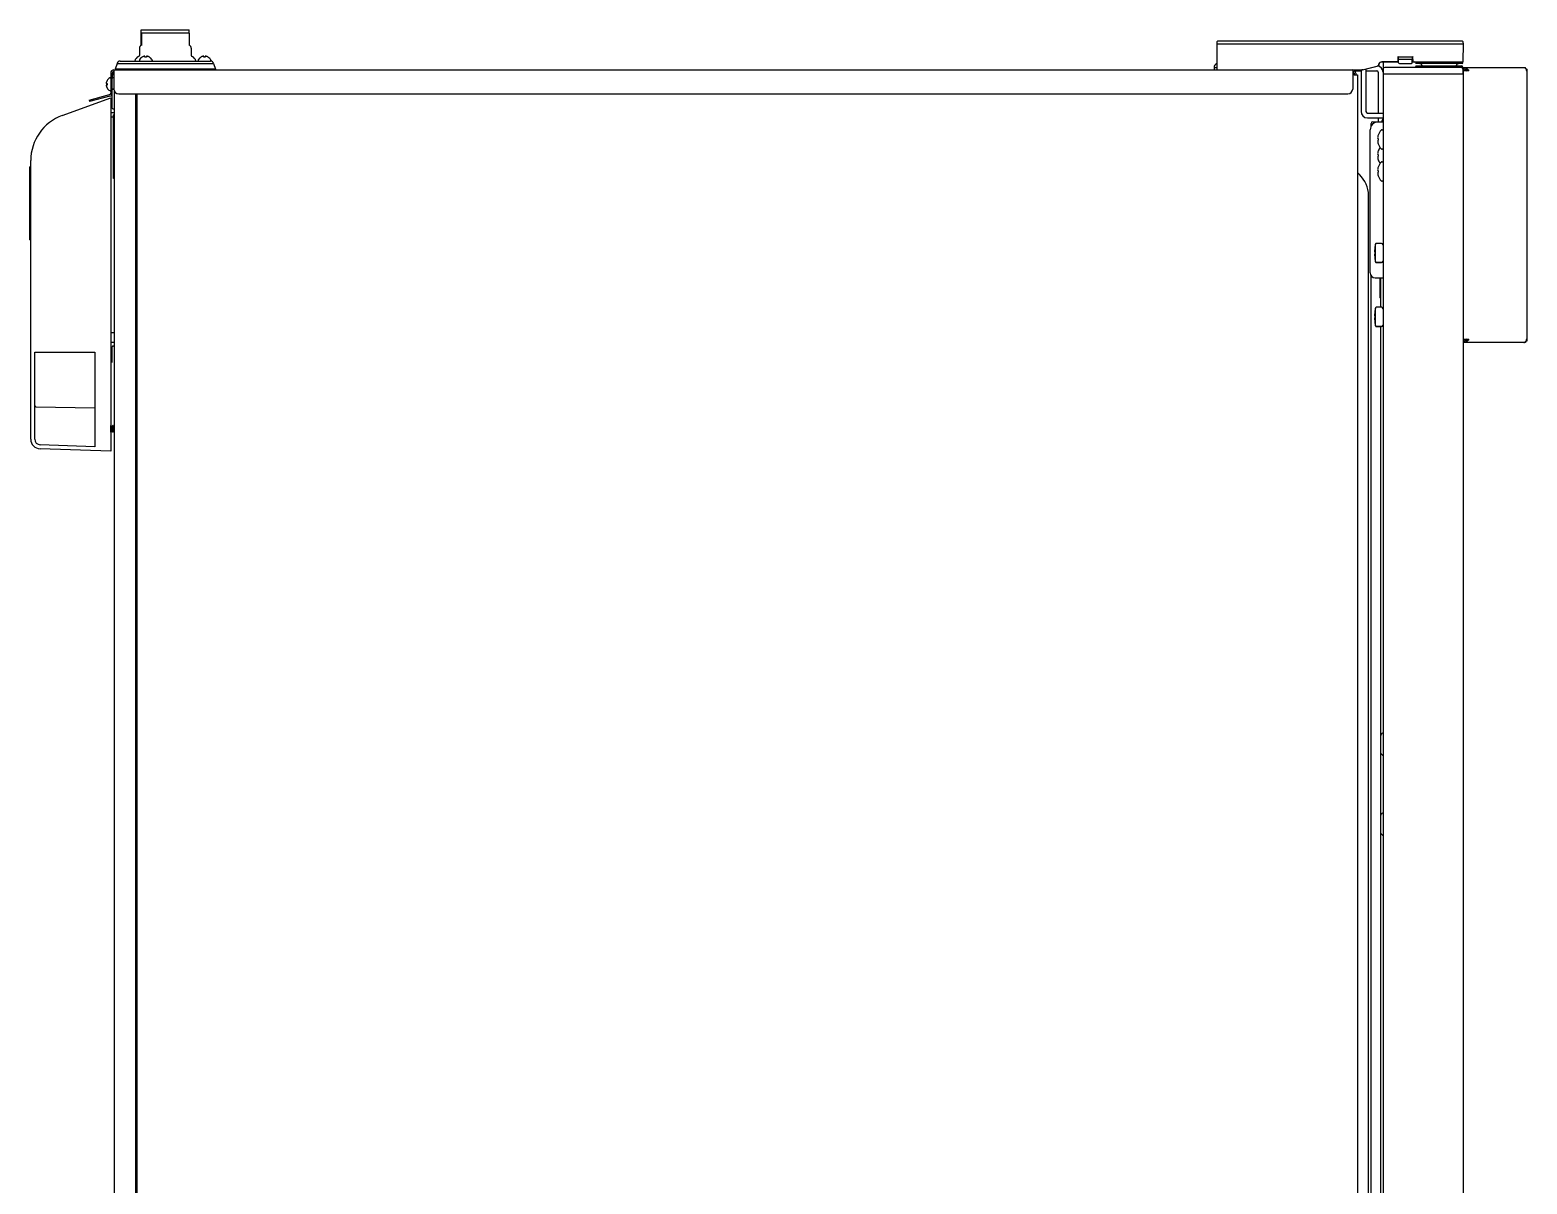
# Model space of a CAD drawing. Header units: millimetres. Extents: x 2482 to 7241, y 2335 to 6851.
# Drawn here: x 6285 to 7221, y 4806 to 5528 of the extents above; entities that cross this region are included whole.
import ezdxf

# ---------------------------------------------------------------- set-up
doc = ezdxf.new("R2010")
doc.units = ezdxf.units.MM
doc.header["$LTSCALE"] = 669.9
doc.layers.get('0').update_dxf_attribs({"linetype": 'CONTINUOUS'})
for name, color, linetype in [('02___PRT_ALL_AXES', 7, 'CONTINUOUS'), ('ASSI', 7, 'CONTINUOUS'), ('GEOM', 7, 'CONTINUOUS')]:
    doc.layers.add(name, color=color, linetype=linetype)

msp = doc.modelspace()

# ---------------------------------------------------------------- linework, layer by layer
at = {"color": 7, "linetype": 'Continuous'}
for p, q in [((6354.47, 5518.18), (6354.47, 5527.87)), ((6354.47, 5527.87), (6384.47, 5527.87)), ((6384.47, 5525.87), (6384.47, 5527.87)), ((7026.97, 5518.87), (7027.1, 5503.36)), ((7181.07, 5508.36), (7181.17, 5518.87)), ((6355.07, 5510.81), (6355.07, 5510.85)), ((6356.44, 5511.37), (6356.37, 5511.36)), ((6356.87, 5510.81), (6356.87, 5511.36)), ((6357.87, 5511.36), (6357.87, 5510.81)), ((6358.3, 5511.37), (6358.27, 5511.37)), ((6359.67, 5510.85), (6359.67, 5510.81)), ((6391.82, 5510.81), (6391.82, 5510.85)), ((6393.19, 5511.37), (6393.12, 5511.36)), ((6393.62, 5510.81), (6393.62, 5511.36)), ((6394.62, 5511.36), (6394.62, 5510.81)), ((6395.05, 5511.37), (6395.02, 5511.37)), ((6396.42, 5510.85), (6396.42, 5510.81)), ((7025.27, 5504.37), (7025.29, 5503.11)), ((7025.27, 5504.37), (7027.09, 5504.37)), ((7117.88, 5502.87), (7127.89, 5505.49)), ((7118.08, 5502.87), (7128.09, 5505.49)), ((7130.15, 5507.87), (7140.7, 5507.87)), ((7131.1, 5507.87), (7131.02, 5503.39)), ((7179.91, 5504.37), (7132.02, 5504.37)), ((7140.37, 5508.11), (7140.47, 5510.87)), ((7149.47, 5510.87), (7140.47, 5510.87)), ((7140.57, 5508.11), (7140.67, 5510.87)), ((7149.23, 5507.87), (7180.58, 5507.87)), ((7149.47, 5510.87), (7149.56, 5508.11)), ((7149.71, 5511.12), (7149.54, 5510.94)), ((7151.72, 5505.37), (7180.22, 5505.37)), ((7180.72, 5504.58), (7180.72, 5504.87)), ((6333.19, 5496.17), (6333.22, 5496.17)), ((7111.97, 5502.87), (7118.08, 5502.87)), ((7117.81, 5503.36), (7117.88, 5502.87)), ((7118.07, 5502.91), (7118.08, 5502.88)), ((7118.08, 5502.88), (7118.08, 5502.87)), ((7130.97, 5500.37), (7130.97, 3865.37)), ((7130.97, 5500.37), (7180.97, 5500.37)), ((7180.97, 5500.37), (7180.97, 3865.37)), ((6332.66, 5494.44), (6332.67, 5494.37)), ((6332.66, 5493.3), (6332.66, 5493.28)), ((6332.67, 5494.37), (6333.22, 5494.37)), ((6333.22, 5493.37), (6332.67, 5493.37)), ((6333.22, 5491.57), (6333.19, 5491.57)), ((7127.63, 5459.87), (7127.94, 5459.87)), ((7127.94, 5458.87), (7127.63, 5458.87)), ((7127.93, 5462.12), (7127.94, 5462.12)), ((7127.63, 5449.87), (7127.94, 5449.87)), ((7127.94, 5448.87), (7127.63, 5448.87)), ((7127.94, 5456.62), (7127.93, 5456.62)), ((7127.93, 5452.12), (7127.94, 5452.12)), ((7127.63, 5439.87), (7127.94, 5439.87)), ((7127.94, 5438.87), (7127.63, 5438.87)), ((7127.94, 5446.62), (7127.93, 5446.62)), ((7127.93, 5442.12), (7127.94, 5442.12)), ((7127.94, 5436.62), (7127.93, 5436.62)), ((7121.86, 5426.19), (7121.87, 5426.12)), ((7121.87, 3959.62), (7121.87, 5426.12))]:
    msp.add_line(p, q, dxfattribs=at)
for centre, radius, start, end in [((6357.57, 5506.75), 4.8, 121.37271, 149.69882), ((6357.55, 5506.76), 4.75, 118.9687, 121.53408), ((6357.55, 5506.76), 4.75, 118.00738, 118.96837), ((6357.55, 5506.77), 4.75, 116.68125, 118.00741), ((6357.55, 5506.77), 4.74, 115.54022, 116.6812), ((6357.55, 5506.77), 4.74, 114.57218, 115.5402), ((6357.54, 5506.78), 4.73, 113.31746, 114.5722), ((6357.54, 5506.78), 4.73, 112.54738, 113.31738), ((6357.54, 5506.79), 4.72, 111.00254, 112.54756), ((6357.54, 5506.8), 4.72, 110.5181, 111.00226), ((6357.53, 5506.81), 4.7, 108.46559, 110.51874), ((6357.53, 5506.83), 4.68, 107.37727, 108.46505), ((6357.52, 5506.84), 4.67, 106.39488, 107.37721), ((6357.51, 5506.87), 4.64, 104.31758, 106.39637), ((6356.62, 5509.39), 1.98, 94.60089, 95.25577), ((6356.62, 5509.41), 1.97, 93.21662, 94.60163), ((6356.62, 5509.42), 1.96, 92.37651, 93.21588), ((6356.62, 5509.42), 1.95, 91.15443, 92.37672), ((6356.62, 5509.43), 1.95, 89.07408, 91.15408), ((6356.62, 5509.43), 1.95, 88.00368, 89.07383), ((6356.62, 5509.42), 1.96, 86.97713, 88.00368), ((6356.62, 5509.41), 1.97, 85.71401, 86.97666), ((6356.61, 5509.4), 1.98, 84.86273, 85.7144), ((6356.61, 5509.37), 2.01, 82.72561, 84.85983), ((6357.37, 5507.05), 3.8, 82.43512, 97.56488), ((6358.12, 5509.37), 2.01, 95.14015, 97.27441), ((6358.12, 5509.4), 1.98, 94.28564, 95.13722), ((6358.12, 5509.41), 1.97, 93.02327, 94.28605), ((6358.12, 5509.42), 1.96, 91.9964, 93.02281), ((6358.12, 5509.43), 1.95, 90.92609, 91.9964), ((6358.12, 5509.43), 1.95, 88.84585, 90.92584), ((6358.12, 5509.42), 1.96, 87.62334, 88.84551), ((6358.12, 5509.42), 1.96, 86.78408, 87.62353), ((6358.12, 5509.41), 1.97, 85.39839, 86.78335), ((6358.11, 5509.37), 2.01, 82.72591, 84.7415), ((6357.22, 5506.87), 4.64, 73.60363, 75.68242), ((6357.21, 5506.84), 4.67, 72.62279, 73.60512), ((6357.21, 5506.83), 4.68, 71.53495, 72.62273), ((6357.2, 5506.81), 4.7, 69.48126, 71.53441), ((6357.2, 5506.8), 4.72, 68.99774, 69.4819), ((6357.19, 5506.79), 4.72, 67.45244, 68.99746), ((6357.19, 5506.78), 4.73, 66.68262, 67.45262), ((6357.19, 5506.78), 4.73, 65.4278, 66.68253), ((6357.19, 5506.77), 4.74, 64.45979, 65.42782), ((6357.19, 5506.77), 4.74, 63.3188, 64.45978), ((6357.18, 5506.77), 4.75, 61.99259, 63.31875), ((6357.18, 5506.76), 4.75, 61.03163, 61.99262), ((6357.18, 5506.76), 4.75, 58.46592, 61.0313), ((6357.17, 5506.75), 4.8, 30.30118, 58.62729), ((6394.32, 5506.75), 4.8, 121.37271, 149.69882), ((6394.3, 5506.76), 4.75, 118.9687, 121.53408), ((6394.3, 5506.76), 4.75, 118.00738, 118.96837), ((6394.3, 5506.77), 4.75, 116.68125, 118.00741), ((6394.3, 5506.77), 4.74, 115.54022, 116.6812), ((6394.3, 5506.77), 4.74, 114.57218, 115.5402), ((6394.29, 5506.78), 4.73, 113.31746, 114.5722), ((6394.29, 5506.78), 4.73, 112.54738, 113.31738), ((6394.29, 5506.79), 4.72, 111.00254, 112.54756), ((6394.29, 5506.8), 4.72, 110.5181, 111.00226), ((6394.28, 5506.81), 4.7, 108.46559, 110.51874), ((6394.28, 5506.83), 4.68, 107.37727, 108.46505), ((6394.27, 5506.84), 4.67, 106.39488, 107.37721), ((6394.26, 5506.87), 4.64, 104.31758, 106.39637), ((6393.37, 5509.39), 1.98, 94.60089, 95.25577), ((6393.37, 5509.41), 1.97, 93.21662, 94.60163), ((6393.37, 5509.42), 1.96, 92.37651, 93.21588), ((6393.37, 5509.42), 1.95, 91.15443, 92.37672), ((6393.37, 5509.43), 1.95, 89.07408, 91.15408), ((6393.37, 5509.43), 1.95, 88.00368, 89.07383), ((6393.37, 5509.42), 1.96, 86.97713, 88.00368), ((6393.37, 5509.41), 1.97, 85.71401, 86.97666), ((6393.36, 5509.4), 1.98, 84.86273, 85.7144), ((6393.36, 5509.37), 2.01, 82.72561, 84.85983), ((6394.12, 5507.05), 3.8, 82.43512, 97.56488), ((6394.87, 5509.37), 2.01, 95.14015, 97.27441), ((6394.87, 5509.4), 1.98, 94.28564, 95.13722), ((6394.87, 5509.41), 1.97, 93.02327, 94.28605), ((6394.87, 5509.42), 1.96, 91.9964, 93.02281), ((6394.87, 5509.43), 1.95, 90.92609, 91.9964), ((6394.87, 5509.43), 1.95, 88.84585, 90.92584), ((6394.87, 5509.42), 1.96, 87.62334, 88.84551), ((6394.87, 5509.42), 1.96, 86.78408, 87.62353), ((6394.87, 5509.41), 1.97, 85.39839, 86.78335), ((6394.86, 5509.37), 2.01, 82.72591, 84.7415), ((6393.97, 5506.87), 4.64, 73.60363, 75.68242), ((6393.96, 5506.84), 4.67, 72.62279, 73.60512), ((6393.96, 5506.83), 4.68, 71.53495, 72.62273), ((6393.95, 5506.81), 4.7, 69.48126, 71.53441), ((6393.95, 5506.8), 4.72, 68.99774, 69.4819), ((6393.94, 5506.79), 4.72, 67.45244, 68.99746), ((6393.94, 5506.78), 4.73, 66.68262, 67.45262), ((6393.94, 5506.78), 4.73, 65.4278, 66.68253), ((6393.94, 5506.77), 4.74, 64.45979, 65.42782), ((6393.94, 5506.77), 4.74, 63.3188, 64.45978), ((6393.93, 5506.77), 4.75, 61.99259, 63.31875), ((6393.93, 5506.76), 4.75, 61.03163, 61.99262), ((6393.93, 5506.76), 4.75, 58.46592, 61.0313), ((6393.92, 5506.75), 4.8, 30.30118, 58.62729), ((7132.02, 5503.37), 1, 89.99894, 179), ((7140.12, 5508.12), 0.25, 270, 357.99998), ((7140.32, 5508.12), 0.25, 270, 357.99998), ((7149.81, 5508.12), 0.25, 182, 270), ((7151.72, 5504.87), 0.5, 90, 180), ((7151.72, 5504.58), 0.5, 180, 204.73465), ((7153.55, 5504.87), 2, 14.57995, 90), ((7178.59, 5504.87), 2, 90, 165.42005), ((7179.91, 5503.37), 1, 0.99995, 89.99724), ((7180.22, 5504.87), 0.5, 0, 90), ((7180.58, 5508.37), 0.5, 270, 359.5), ((7180.22, 5504.58), 0.5, 335.26535, 360), ((6334.61, 5494.62), 1.95, 179.07408, 181.15408), ((6334.66, 5494.61), 2.01, 172.72561, 174.85983), ((6334.64, 5494.62), 1.98, 174.86273, 175.7144), ((6334.62, 5494.62), 1.97, 175.71401, 176.97666), ((6334.61, 5494.62), 1.96, 176.97713, 178.00368), ((6334.61, 5494.62), 1.95, 178.00368, 179.07383), ((6334.61, 5494.62), 1.95, 181.15443, 182.37672), ((6334.62, 5494.62), 1.96, 182.37651, 183.21588), ((6334.63, 5494.62), 1.97, 183.21662, 184.60163), ((6337.16, 5493.72), 4.64, 163.60363, 165.68242), ((6337.19, 5493.71), 4.67, 162.62279, 163.60512), ((6337.21, 5493.71), 4.68, 161.53495, 162.62273), ((6337.23, 5493.7), 4.7, 159.48126, 161.53441), ((6337.24, 5493.7), 4.72, 158.99774, 159.4819), ((6337.25, 5493.69), 4.72, 157.45244, 158.99746), ((6337.25, 5493.69), 4.73, 156.68262, 157.45262), ((6337.26, 5493.69), 4.73, 155.4278, 156.68253), ((6337.26, 5493.69), 4.74, 154.45979, 155.42782), ((6337.26, 5493.69), 4.74, 153.3188, 154.45978), ((6337.27, 5493.68), 4.75, 151.99259, 153.31875), ((6337.27, 5493.68), 4.75, 151.03163, 151.99262), ((6337.27, 5493.68), 4.75, 148.46592, 151.0313), ((7025.54, 5503.12), 0.25, 181, 270), ((7027.6, 5503.37), 0.5, 180.5, 270), ((6334.61, 5493.12), 1.95, 178.84585, 180.92584), ((6334.64, 5494.62), 1.98, 184.60089, 185.25577), ((6334.66, 5493.11), 2.01, 172.72591, 174.7415), ((6334.63, 5493.12), 1.97, 175.39839, 176.78335), ((6334.62, 5493.12), 1.96, 176.78408, 177.62353), ((6334.61, 5493.12), 1.96, 177.62334, 178.84551), ((6334.61, 5493.12), 1.95, 180.92609, 181.9964), ((6334.61, 5493.12), 1.96, 181.9964, 183.02281), ((6334.62, 5493.12), 1.97, 183.02327, 184.28605), ((6334.64, 5493.12), 1.98, 184.28564, 185.13722), ((6334.66, 5493.12), 2.01, 185.14015, 187.27441), ((6337.16, 5494.01), 4.64, 194.31758, 196.39637), ((6337.19, 5494.02), 4.67, 196.39488, 197.37721), ((6337.21, 5494.03), 4.68, 197.37727, 198.46505), ((6337.23, 5494.03), 4.7, 198.46559, 200.51874), ((6337.24, 5494.04), 4.72, 200.5181, 201.00226), ((6337.25, 5494.04), 4.72, 201.00254, 202.54756), ((6337.25, 5494.04), 4.73, 202.54738, 203.31738), ((6337.26, 5494.05), 4.73, 203.31746, 204.5722), ((6337.26, 5494.05), 4.74, 204.57218, 205.5402), ((6337.26, 5494.05), 4.74, 205.54022, 206.6812), ((6337.27, 5494.05), 4.75, 206.68125, 208.00741), ((6337.27, 5494.05), 4.75, 208.00738, 208.96837), ((6337.27, 5494.05), 4.75, 208.9687, 211.53408), ((6336.97, 5493.87), 3.79, 172.40134, 187.59866), ((7131.77, 5460.4), 4.18, 174.74852, 185.50581), ((7131.76, 5458.34), 4.16, 178.04125, 178.8223), ((7131.76, 5458.34), 4.16, 178.82231, 181.59937), ((7131.76, 5458.34), 4.17, 181.59949, 182.83862), ((7131.77, 5458.34), 4.18, 175.38799, 176.25943), ((7131.77, 5458.34), 4.17, 176.25947, 177.17705), ((7131.76, 5458.34), 4.17, 177.17709, 178.04121), ((7131.76, 5458.34), 4.17, 182.83854, 183.38794), ((7131.78, 5458.34), 4.19, 183.39157, 187.29398), ((7131.79, 5460.4), 4.2, 172.70766, 174.735), ((7131.79, 5460.4), 4.2, 185.51796, 187.29216), ((7131.79, 5458.33), 4.2, 172.70784, 174.48204), ((7131.78, 5458.34), 4.19, 174.48271, 175.38795), ((7135.92, 5459.37), 8.44, 160.97292, 169.33784), ((7135.92, 5459.37), 8.44, 190.66216, 199.02708), ((7135.92, 5459.37), 7.99, 176.41218, 183.58782), ((7130.18, 5464.87), 0.5, 90, 136.22535), ((7130.47, 5464.87), 0.5, 360, 90), ((7131.77, 5450.4), 4.18, 174.74852, 185.50581), ((7131.76, 5448.34), 4.16, 178.04125, 178.8223), ((7131.76, 5448.34), 4.16, 178.82231, 181.59937), ((7131.76, 5448.34), 4.17, 181.59949, 182.83862), ((7131.77, 5448.34), 4.18, 175.38799, 176.25943), ((7131.77, 5448.34), 4.17, 176.25947, 177.17705), ((7131.76, 5448.34), 4.17, 177.17709, 178.04121), ((7131.76, 5448.34), 4.17, 182.83854, 183.38794), ((7131.78, 5448.34), 4.19, 183.39157, 187.29398), ((7131.79, 5450.4), 4.2, 172.70766, 174.735), ((7131.79, 5450.4), 4.2, 185.51796, 187.29216), ((7131.79, 5448.33), 4.2, 172.70784, 174.48204), ((7131.78, 5448.34), 4.19, 174.48271, 175.38795), ((7135.92, 5449.37), 8.44, 160.97292, 169.33784), ((7135.92, 5449.37), 8.44, 190.66216, 199.02708), ((7135.92, 5449.37), 7.99, 176.41218, 183.58782), ((7130.18, 5453.87), 0.5, 223.77465, 270), ((7130.47, 5453.87), 0.5, 270, 0), ((7102.44, 5423.52), 19.6, 7.82014, 50.28235), ((7131.77, 5440.4), 4.18, 174.74852, 185.50581), ((7131.76, 5438.34), 4.16, 178.04125, 178.8223), ((7131.76, 5438.34), 4.16, 178.82231, 181.59937), ((7131.77, 5438.34), 4.18, 175.38799, 176.25943), ((7131.77, 5438.34), 4.17, 176.25947, 177.17705), ((7131.76, 5438.34), 4.17, 177.17709, 178.04121), ((7131.79, 5440.4), 4.2, 172.70766, 174.735), ((7131.79, 5440.4), 4.2, 185.51796, 187.29216), ((7131.79, 5438.33), 4.2, 172.70784, 174.48204), ((7131.78, 5438.34), 4.19, 174.48271, 175.38795), ((7135.92, 5439.37), 8.44, 160.97292, 169.33784), ((7135.92, 5439.37), 7.99, 176.41218, 183.58782), ((7130.18, 5444.87), 0.5, 90, 136.22535), ((7130.47, 5444.87), 0.5, 360, 90), ((7131.76, 5438.34), 4.17, 181.59949, 182.83862), ((7131.76, 5438.34), 4.17, 182.83854, 183.38794), ((7131.78, 5438.34), 4.19, 183.39157, 187.29398), ((7135.92, 5439.37), 8.44, 190.66216, 199.02708), ((7130.18, 5433.87), 0.5, 223.77465, 270), ((7130.47, 5433.87), 0.5, 270, 0)]:
    msp.add_arc(centre, radius, start, end, dxfattribs=at)
msp.add_open_spline([(7140.47, 5510.87), (7140.46, 5510.87), (7140.39, 5510.95), (7140.32, 5511.02), (7140.26, 5511.08)], degree=3, knots=[0, 0, 0, 0, 0.100287, 1, 1, 1, 1], dxfattribs=at)
at = {"layer": '02___PRT_ALL_AXES', "color": 7, "linetype": 'Continuous'}
for p, q in [((7151.22, 5504.87), (7151.22, 5504.58)), ((7180.72, 5504.87), (7180.72, 5504.58)), ((7180.92, 5507.37), (7180.92, 5507.83))]:
    msp.add_line(p, q, dxfattribs=at)
at = {"layer": 'ASSI', "linetype": 'Continuous'}
for p, q in [((6339.53, 5506.79), (6338.23, 5503.37)), ((6339.53, 5506.79), (6399.7, 5506.79)), ((6341.32, 5508.37), (6397.92, 5508.37)), ((6399.7, 5506.79), (6401.01, 5503.37))]:
    msp.add_line(p, q, dxfattribs=at)
at = {"layer": 'ASSI', "color": 7, "linetype": 'Continuous'}
for p, q in [((6353.37, 5508.97), (6353.37, 5508.77)), ((6361.37, 5508.97), (6361.37, 5508.77)), ((6390.12, 5508.97), (6390.12, 5508.77)), ((6398.12, 5508.97), (6398.12, 5508.77)), ((6335.07, 5497.87), (6335.27, 5497.87)), ((6335.07, 5489.87), (6335.27, 5489.87)), ((7130.18, 5465.37), (7130.47, 5465.37)), ((7130.18, 5453.37), (7130.47, 5453.37)), ((7130.18, 5445.37), (7130.47, 5445.37)), ((7130.18, 5433.37), (7130.47, 5433.37)), ((7130.07, 5394.37), (7126.72, 5394.37)), ((7125.77, 5390.26), (7125.77, 5389.02)), ((7125.77, 5387.72), (7125.77, 5386.48)), ((7130.07, 5382.37), (7126.72, 5382.37)), ((7130.07, 5354.37), (7126.72, 5354.37)), ((7125.77, 5350.26), (7125.77, 5349.02)), ((7125.77, 5347.72), (7125.77, 5346.48)), ((7130.07, 5342.37), (7126.72, 5342.37)), ((6335.86, 5279.97), (6336.58, 5279.97)), ((6337.26, 5279.97), (6337.57, 5279.97)), ((6335.86, 5276.77), (6336.58, 5276.77)), ((6337.26, 5276.77), (6337.57, 5276.77))]:
    msp.add_line(p, q, dxfattribs=at)
for centre, radius, start, end in [((6355.42, 5516.37), 2.05, 113.17383, 180), ((6383.82, 5516.37), 2.05, 0, 66.82617), ((6354.62, 5507.37), 4.25, 113.95008, 166.3373), ((6353.77, 5508.97), 0.4, 149.69882, 180), ((6353.77, 5508.77), 0.4, 180, 270), ((6357.57, 5506.75), 4.8, 121.37271, 149.69882), ((6357.17, 5506.75), 4.8, 30.30118, 58.62729), ((6360.97, 5508.77), 0.4, 270, 360), ((6360.97, 5508.97), 0.4, 0, 30.30118), ((6384.62, 5507.37), 4.25, 13.6627, 66.04992), ((6390.52, 5508.97), 0.4, 149.69882, 180), ((6390.52, 5508.77), 0.4, 180, 270), ((6394.32, 5506.75), 4.8, 121.37271, 149.69882), ((6393.92, 5506.75), 4.8, 30.30118, 58.62729), ((6397.72, 5508.77), 0.4, 270, 360), ((6397.72, 5508.97), 0.4, 0, 30.30118), ((6337.29, 5493.67), 4.8, 120.30118, 148.54207), ((6335.07, 5497.47), 0.4, 90, 120.30118), ((6335.27, 5497.47), 0.4, 59.36365, 90), ((6337.29, 5494.07), 4.8, 211.45793, 239.69882), ((6335.07, 5490.27), 0.4, 239.69882, 270), ((6335.27, 5490.27), 0.4, 270, 300.63635), ((7135.92, 5459.37), 8.45, 136.22534, 160.9713), ((7135.92, 5459.37), 8.45, 199.0287, 223.77466), ((7135.92, 5449.37), 8.45, 143.52924, 160.9713), ((7135.92, 5449.37), 8.45, 199.0287, 216.47076), ((7135.92, 5439.37), 8.45, 136.22534, 160.9713), ((7135.92, 5439.37), 8.45, 199.0287, 223.77466), ((7138.62, 5390.37), 12.85, 163.96579, 175.76107), ((7126.72, 5393.92), 0.45, 90, 180), ((7138.62, 5386.37), 12.85, 184.23893, 196.03421), ((7126.72, 5382.82), 0.45, 180, 270), ((7126.72, 5353.92), 0.45, 90, 180), ((7138.62, 5350.37), 12.85, 163.96579, 175.76107), ((7138.62, 5346.37), 12.85, 184.23893, 196.03421), ((7126.72, 5342.82), 0.45, 180, 270), ((7140.12, 5081.12), 12, 150.13668, 152.54013), ((7140.12, 5081.12), 12, 207.45616, 209.86331), ((7140.12, 5031.12), 12, 150.13668, 152.54013), ((7140.12, 5031.12), 12, 207.45616, 209.86331)]:
    msp.add_arc(centre, radius, start, end, dxfattribs=at)
at = {"layer": 'ASSI', "linetype": 'Continuous'}
for centre, start, end in [((6341.32, 5506.57), 90, 173.00567), ((6397.92, 5506.57), 6.99433, 90)]:
    msp.add_arc(centre, 1.8, start, end, dxfattribs=at)
at = {"layer": 'GEOM', "color": 7, "linetype": 'Continuous'}
for p, q in [((6354.62, 5525.87), (6354.62, 5518.23)), ((6384.61, 5525.87), (6354.62, 5525.87)), ((6384.62, 5525.87), (6384.62, 5518.23)), ((6353.37, 5516.37), (6353.37, 5511.98)), ((6385.87, 5516.37), (6385.87, 5511.98)), ((7027.05, 5520.39), (7026.97, 5518.87)), ((7181.17, 5518.87), (7026.97, 5518.87)), ((7180.59, 5520.87), (7027.55, 5520.87)), ((7181.17, 5518.87), (7181.09, 5520.39)), ((7025.27, 5504.41), (7025.27, 5504.37)), ((7117.88, 5502.87), (7127.89, 5505.49)), ((7118.08, 5502.87), (7128.09, 5505.49)), ((7128.25, 5505.87), (7128.4, 5506.62)), ((7128.45, 5505.87), (7128.58, 5506.48)), ((7128.45, 5505.87), (7128.58, 5506.48)), ((7128.58, 5506.48), (7128.6, 5506.62)), ((7128.6, 5506.62), (7128.67, 5506.84)), ((7128.75, 5506.97), (7128.94, 5507.28)), ((7129.2, 5507.48), (7129.39, 5507.63)), ((7129.98, 5507.84), (7130.35, 5507.87)), ((7140.32, 5507.87), (7130.15, 5507.87)), ((7140.71, 5507.31), (7140.65, 5510.49)), ((7140.67, 5509.62), (7149.26, 5509.62)), ((7141.16, 5506.87), (7148.77, 5506.87)), ((7149.22, 5507.31), (7149.29, 5510.87)), ((7180.42, 5506.87), (7151.72, 5506.87)), ((7179.91, 5504.37), (7180.77, 5504.37)), ((7180.78, 5503.87), (7180.77, 5504.37)), ((7180.97, 5503.37), (7180.97, 5504.37)), ((7181.67, 5503.37), (7181.67, 5504.37)), ((7220.11, 5503.78), (7220.11, 5504.37)), ((6336.47, 5478.98), (6336.47, 5500.87)), ((6336.57, 5497.7), (6336.57, 5499.68)), ((6337.47, 5497.92), (6336.97, 5497.92)), ((7112.97, 5500.87), (7112.97, 5499.77)), ((7113.29, 5502.37), (7117.22, 5502.37)), ((7117.22, 5502.87), (7117.22, 5476.87)), ((7120.22, 5502.37), (7126.97, 5502.37)), ((7127.97, 5501.37), (7127.97, 5475.87)), ((7131.02, 5503.39), (7130.97, 5500.37)), ((7180.91, 5503.39), (7180.96, 5500.57)), ((7181.67, 5503.37), (7180.97, 5503.37)), ((7220.55, 5503.37), (7220.34, 5503.37)), ((6305.21, 5474.35), (6335.47, 5485.37)), ((6334.98, 5486.44), (6322.24, 5483.02)), ((6336.47, 5487.87), (6335.47, 5487.87)), ((6335.47, 5485.37), (6335.47, 5264.37)), ((6336.97, 5490.87), (6337.47, 5490.87)), ((6321.98, 5483.99), (6322.24, 5483.02)), ((6337.47, 5475.97), (6335.47, 5475.94)), ((6336.97, 5478.48), (6337.47, 5478.48)), ((6337.27, 5473.39), (6335.47, 5473.36)), ((6337.27, 5434.87), (6337.27, 5474.87)), ((6337.57, 5474.87), (6337.27, 5474.87)), ((7121.22, 5472.87), (7130.97, 5472.87)), ((7123.47, 5467.46), (7123.47, 5469.37)), ((7124.47, 5470.37), (7130.92, 5470.37)), ((7127.97, 5472.87), (7127.97, 5470.37)), ((7122.97, 5375.87), (7122.97, 5465.37)), ((6284.97, 5396.59), (6284.97, 5442.15)), ((6285.47, 5442.15), (6284.97, 5442.15)), ((6285.47, 5271.91), (6285.47, 5446.16)), ((6337.57, 5434.87), (6337.27, 5434.87)), ((6284.97, 5396.59), (6285.47, 5396.59)), ((7126.27, 5382.82), (7126.27, 5393.92)), ((7125.77, 5389.02), (7125.77, 5390.26)), ((7125.77, 5389.02), (7125.81, 5389.02)), ((7125.77, 5386.48), (7125.77, 5387.72)), ((7125.81, 5387.72), (7125.77, 5387.72)), ((7125.8, 5391.32), (7125.81, 5391.32)), ((7125.81, 5385.42), (7125.8, 5385.42)), ((7126.72, 5382.37), (7130.07, 5382.37)), ((7123.47, 4177.62), (7123.47, 5374.31)), ((7125.97, 5372.87), (7130.97, 5372.87)), ((7128.97, 5372.87), (7128.97, 5360.37)), ((7129.47, 5354.37), (7129.47, 5372.87)), ((7129.47, 5360.37), (7128.97, 5360.37)), ((7125.77, 5349.02), (7125.77, 5350.26)), ((7125.77, 5349.02), (7125.81, 5349.02)), ((7125.77, 5346.48), (7125.77, 5347.72)), ((7125.81, 5347.72), (7125.77, 5347.72)), ((7125.8, 5351.32), (7125.81, 5351.32)), ((7125.81, 5345.42), (7125.8, 5345.42)), ((7126.27, 5342.82), (7126.27, 5353.92)), ((6337.47, 5338.34), (6335.47, 5338.37)), ((7126.72, 5342.37), (7130.07, 5342.37)), ((7129.47, 4179.07), (7129.47, 5342.37)), ((6287.97, 5271.91), (6287.97, 5326.43)), ((6287.97, 5326.43), (6325.63, 5326.43)), ((6325.63, 5326.43), (6325.63, 5267.21)), ((6337.47, 5332.45), (6336.36, 5332.41)), ((6336.47, 5320.15), (6336.47, 5329.68)), ((6336.95, 5330.18), (6337.47, 5330.19)), ((7180.97, 5333.37), (7181.67, 5333.37)), ((7181.67, 5333.37), (7181.67, 5332.37)), ((7220.11, 5332.95), (7220.11, 5332.37)), ((7220.55, 5333.37), (7220.34, 5333.37)), ((6335.47, 5320.2), (6336.47, 5320.15)), ((6288.65, 5292.18), (6325.61, 5291.54)), ((6335.57, 5280.47), (6335.47, 5280.47)), ((6335.57, 5276.27), (6335.57, 5280.47)), ((6335.57, 5280.47), (6335.86, 5279.97)), ((6335.86, 5279.97), (6335.86, 5276.77)), ((6335.86, 5279.97), (6336.58, 5279.97)), ((6336.87, 5280.47), (6336.58, 5279.97)), ((6336.58, 5279.97), (6336.58, 5276.77)), ((6336.87, 5276.27), (6336.87, 5280.47)), ((6336.97, 5280.47), (6336.87, 5280.47)), ((6336.97, 5276.27), (6336.97, 5280.47)), ((6336.97, 5280.47), (6337.26, 5279.97)), ((6337.26, 5279.97), (6337.26, 5276.77)), ((6337.26, 5279.97), (6337.57, 5279.97)), ((6335.57, 5276.27), (6335.47, 5276.27)), ((6335.86, 5276.77), (6335.57, 5276.27)), ((6335.86, 5276.77), (6336.58, 5276.77)), ((6336.58, 5276.77), (6336.87, 5276.27)), ((6336.97, 5276.27), (6336.87, 5276.27)), ((6337.26, 5276.77), (6336.97, 5276.27)), ((6337.26, 5276.77), (6337.57, 5276.77)), ((6335.47, 5264.37), (6291.26, 5265.91)), ((6325.63, 5267.21), (6291.34, 5268.41))]:
    msp.add_line(p, q, dxfattribs=at)
at = {"layer": 'GEOM', "linetype": 'Continuous'}
for p, q in [((7180.97, 5504.37), (7220.11, 5504.37)), ((6335.47, 5500.87), (6335.47, 5487.87)), ((6337.47, 5502.87), (6337.47, 5490.86)), ((6337.47, 5502.87), (7111.97, 5502.87)), ((6401.01, 5503.37), (6338.23, 5503.37)), ((7111.97, 5502.87), (7111.97, 5490.86)), ((7112.97, 5499.77), (7114.97, 5499.77)), ((7113.97, 5500.87), (7113.97, 5499.77)), ((7114.97, 5499.77), (7114.97, 3837.47)), ((7120.22, 5502.87), (7120.22, 5476.87)), ((7180.97, 5500.37), (7180.97, 5503.37)), ((7184.53, 5502.37), (7181.23, 5502.37)), ((7220.55, 5503.37), (7220.55, 5502.37)), ((7220.55, 5503.37), (7220.99, 5503.37)), ((7220.99, 5333.37), (7220.99, 5503.37)), ((6321.98, 5483.99), (6334.73, 5487.4)), ((6337.57, 5490.11), (6337.57, 4692.27)), ((6340.47, 5487.87), (7108.97, 5487.87)), ((6351.07, 4651.47), (6351.07, 5487.87)), ((6352.07, 3837.47), (6352.07, 5487.87)), ((7121.22, 5475.87), (7130.97, 5475.87)), ((7220.11, 5332.37), (7180.97, 5332.37)), ((7181.23, 5334.37), (7184.53, 5334.37)), ((7220.55, 5334.37), (7220.55, 5333.37)), ((7220.55, 5333.37), (7220.99, 5333.37))]:
    msp.add_line(p, q, dxfattribs=at)
at = {"layer": 'GEOM', "color": 7, "linetype": 'Continuous'}
for points in [[(7128.4, 5506.62), (7128.47, 5506.83), (7128.74, 5507.27), (7129.19, 5507.63), (7129.78, 5507.84), (7130.15, 5507.87)], [(7128.67, 5506.83), (7128.94, 5507.27), (7129.39, 5507.63), (7129.98, 5507.84)]]:
    msp.add_lwpolyline(points, dxfattribs=at)
for centre, radius, start, end in [((7027.55, 5520.37), 0.5, 90, 177), ((7180.59, 5520.37), 0.5, 3, 90), ((6352.57, 5511.98), 0.8, 293.95008, 360), ((6386.67, 5511.98), 0.8, 180, 246.04992), ((7027.77, 5504.37), 2.5, 106.19199, 179), ((7127.95, 5505.97), 0.508, 341.31444, 348.99621), ((7141.16, 5507.32), 0.45, 181.00858, 270.00015), ((7148.77, 5507.32), 0.45, 269.99999, 358.99915), ((7150.72, 5507.37), 0.5, 0, 90), ((7151.72, 5507.37), 0.5, 180, 270), ((7180.42, 5507.37), 0.5, 270, 360), ((7181.42, 5507.83), 0.5, 147.30237, 179.98546), ((6337.47, 5500.87), 1, 90, 180), ((6336.97, 5497.42), 0.5, 90, 180.00103), ((6338.57, 5499.68), 2, 123.59427, 180), ((6340.46, 5503.67), 0.8, 202.34573, 270), ((6398.77, 5503.67), 0.8, 270, 337.65427), ((7111.97, 5500.87), 1, 0, 90), ((7126.97, 5501.37), 1, 0, 90), ((7131.17, 5500.57), 0.2, 179.00034, 269.98058), ((7180.76, 5500.57), 0.2, 270.02056, 1), ((7180.94, 5499.02), 4.37, 60.71971, 66.55161), ((6334.47, 5488.37), 2, 285, 345.52358), ((6336.97, 5490.37), 0.5, 90, 180), ((6336.97, 5478.98), 0.5, 179.99986, 270), ((7121.22, 5476.87), 4, 180, 270), ((6315.47, 5446.16), 30, 109.99878, 180.00115), ((7127.97, 5465.37), 5, 90, 180), ((7124.47, 5469.37), 1, 90, 180), ((7138.62, 5390.37), 12.85, 163.96579, 175.76107), ((7126.72, 5393.92), 0.45, 90, 180.00062), ((7130.07, 5393.47), 0.9, 0, 90), ((7139.45, 5390.27), 13.68, 177.8491, 178.64768), ((7139.81, 5390.26), 14.05, 178.65141, 180.00454), ((7139.81, 5386.48), 14.05, 179.99546, 181.34859), ((7139.45, 5386.47), 13.68, 181.35232, 182.1509), ((7139.11, 5390.28), 13.35, 175.55301, 177.16127), ((7139.29, 5390.27), 13.52, 177.15993, 177.84887), ((7139.29, 5386.46), 13.52, 182.15113, 182.84007), ((7139.11, 5386.45), 13.35, 182.83873, 184.44699), ((7163.72, 5388.37), 37.92, 179.0179, 180.9821), ((7138.62, 5386.37), 12.85, 184.23893, 196.03421), ((7126.72, 5382.82), 0.45, 179.99938, 270), ((7130.07, 5383.27), 0.9, 270, 360), ((7125.97, 5375.87), 3, 180, 270), ((7126.72, 5353.92), 0.45, 90, 180.00062), ((7130.07, 5353.47), 0.9, 0, 90), ((7139.45, 5350.27), 13.68, 177.8491, 178.64768), ((7139.81, 5350.26), 14.05, 178.65141, 180.00454), ((7139.81, 5346.48), 14.05, 179.99546, 181.34859), ((7139.45, 5346.47), 13.68, 181.35232, 182.1509), ((7139.11, 5350.28), 13.35, 175.55301, 177.16127), ((7139.29, 5350.27), 13.52, 177.15993, 177.84887), ((7139.29, 5346.46), 13.52, 182.15113, 182.84007), ((7139.11, 5346.45), 13.35, 182.83873, 184.44699), ((7138.62, 5350.37), 12.85, 163.96579, 175.76107), ((7163.72, 5348.37), 37.92, 179.0179, 180.9821), ((7138.62, 5346.37), 12.85, 184.23893, 196.03421), ((7126.72, 5342.82), 0.45, 179.99938, 270), ((7130.07, 5343.27), 0.9, 270, 360), ((6336.47, 5329.41), 3, 92, 109.62814), ((6336.97, 5329.68), 0.5, 92, 180), ((7180.94, 5337.71), 4.37, 293.44839, 299.28029), ((6288.67, 5292.88), 0.7, 179.99279, 268.99987), ((6291.47, 5271.91), 6, 180, 268), ((6291.47, 5271.91), 3.5, 180, 268), ((7132.35, 5085.58), 3.04, 116.97817, 150.18704), ((7132.35, 5035.58), 3.04, 116.97817, 150.18704)]:
    msp.add_arc(centre, radius, start, end, dxfattribs=at)
at = {"layer": 'GEOM', "linetype": 'Continuous'}
for centre, radius, start, end in [((7126.97, 5501.37), 4, 0, 83.51219), ((6337.47, 5500.87), 2, 90, 180), ((7111.97, 5500.87), 2, 0, 90), ((7116.22, 5502.87), 4, 0, 7.888), ((7182.97, 5503.37), 2, 180.01124, 190.07242), ((7182.97, 5503.37), 2, 190.09056, 200.21913), ((7182.97, 5503.37), 2, 200.22645, 210.00069), ((7180.9, 5500.15), 4.25, 49.26343, 56.18956), ((7218.65, 5502.65), 1.84, 37.21487, 37.93274), ((7218.33, 5502.46), 2.21, 22.61283, 24.23912), ((6334.47, 5488.37), 1, 285, 360), ((6340.46, 5490.87), 3, 180.03934, 270.03923), ((7108.97, 5490.87), 3, 269.96077, 359.96066), ((7121.22, 5476.87), 1, 180, 270), ((7132.67, 5470.37), 2.5, 134.74728, 180), ((7182.98, 5333.37), 2.02, 159.82368, 179.923), ((7182.97, 5333.37), 2, 149.99931, 159.74625), ((7180.9, 5336.58), 4.25, 303.81044, 310.73657), ((7218.65, 5334.08), 1.84, 322.06726, 322.78513), ((7218.33, 5334.27), 2.21, 335.76088, 337.38717)]:
    msp.add_arc(centre, radius, start, end, dxfattribs=at)
at = {"layer": 'GEOM', "color": 7, "linetype": 'Continuous'}
for points, knots in [([(7127.89, 5505.49), (7127.91, 5505.49), (7127.94, 5505.5), (7127.97, 5505.52), (7127.98, 5505.53)], [0, 0, 0, 0, 0.497219, 1, 1, 1, 1]), ([(7127.98, 5505.53), (7128.01, 5505.54), (7128.07, 5505.58), (7128.12, 5505.62), (7128.14, 5505.65)], [0, 0, 0, 0, 0.498152, 1, 1, 1, 1]), ([(7128.09, 5505.49), (7128.11, 5505.49), (7128.14, 5505.5), (7128.17, 5505.52), (7128.18, 5505.53)], [0, 0, 0, 0, 0.497219, 1, 1, 1, 1]), ([(7128.18, 5505.53), (7128.21, 5505.54), (7128.27, 5505.58), (7128.32, 5505.62), (7128.34, 5505.65)], [0, 0, 0, 0, 0.498152, 1, 1, 1, 1]), ([(7128.34, 5505.65), (7128.36, 5505.67), (7128.4, 5505.72), (7128.42, 5505.78), (7128.43, 5505.81)], [0, 0, 0, 0, 0.500131, 1, 1, 1, 1]), ([(7181.98, 5503.32), (7181.92, 5503.33), (7181.82, 5503.36), (7181.72, 5503.37), (7181.67, 5503.37)], [0, 0, 0, 0, 0.518114, 1, 1, 1, 1]), ([(7181.67, 5333.37), (7181.72, 5333.37), (7181.82, 5333.38), (7181.92, 5333.4), (7181.98, 5333.42)], [0, 0, 0, 0, 0.481886, 1, 1, 1, 1]), ([(7130.96, 5073.95), (7130.83, 5074.01), (7130.33, 5074.32), (7129.92, 5074.77), (7129.71, 5075.14)], [0, 0, 0, 0, 0.253558, 1, 1, 1, 1]), ([(7130.96, 5023.95), (7130.83, 5024.01), (7130.33, 5024.32), (7129.92, 5024.77), (7129.71, 5025.14)], [0, 0, 0, 0, 0.253558, 1, 1, 1, 1])]:
    msp.add_open_spline(points, degree=3, knots=knots, dxfattribs=at)
for points in [[(7128.14, 5505.65), (7128.2, 5505.71), (7128.24, 5505.79), (7128.25, 5505.88)], [(7181.97, 5503.32), (7181.98, 5503.12), (7182.05, 5502.92), (7182.17, 5502.76)], [(7182.67, 5503.03), (7182.44, 5503.13), (7182.22, 5503.25), (7181.98, 5503.32)], [(7182.17, 5502.76), (7182.35, 5502.53), (7182.67, 5502.37), (7182.97, 5502.37)], [(7183.07, 5502.83), (7183.31, 5502.7), (7183.54, 5502.54), (7183.75, 5502.37)], [(7182.17, 5333.97), (7182.05, 5333.82), (7181.98, 5333.62), (7181.97, 5333.42)], [(7181.98, 5333.42), (7182.22, 5333.49), (7182.44, 5333.61), (7182.67, 5333.71)], [(7182.97, 5334.37), (7182.67, 5334.37), (7182.35, 5334.21), (7182.17, 5333.97)], [(7183.75, 5334.37), (7183.54, 5334.2), (7183.31, 5334.04), (7183.07, 5333.91)]]:
    msp.add_open_spline(points, degree=3, dxfattribs=at)
at = {"layer": 'GEOM', "linetype": 'Continuous'}
for points in [[(7181.67, 5504.37), (7182.24, 5504.37), (7182.78, 5504.01), (7183.26, 5503.68)], [(7218.99, 5504.37), (7219.27, 5504.37), (7219.55, 5504.26), (7219.77, 5504.1)], [(7219.77, 5504.1), (7219.89, 5504.01), (7220, 5503.9), (7220.1, 5503.78)], [(7183.67, 5503.37), (7184, 5503.09), (7184.3, 5502.74), (7184.53, 5502.37)], [(7220.11, 5503.76), (7220.2, 5503.64), (7220.28, 5503.51), (7220.34, 5503.37)], [(7220.37, 5503.31), (7220.49, 5503.01), (7220.55, 5502.69), (7220.55, 5502.37)], [(7183.26, 5333.05), (7182.78, 5332.73), (7182.24, 5332.37), (7181.67, 5332.37)], [(7184.53, 5334.37), (7184.3, 5333.99), (7184, 5333.65), (7183.67, 5333.36)], [(7218.99, 5332.37), (7219.27, 5332.37), (7219.55, 5332.47), (7219.77, 5332.64)], [(7219.77, 5332.64), (7219.89, 5332.73), (7220, 5332.83), (7220.1, 5332.95)], [(7220.34, 5333.37), (7220.28, 5333.23), (7220.2, 5333.09), (7220.11, 5332.97)], [(7220.55, 5334.37), (7220.55, 5334.05), (7220.49, 5333.72), (7220.37, 5333.43)]]:
    msp.add_open_spline(points, degree=3, dxfattribs=at)
msp.add_open_spline([(7111.97, 5501.18), (7112.05, 5501.08), (7112.42, 5500.64), (7112.73, 5500.14), (7112.97, 5499.77)], degree=3, knots=[0, 0, 0, 0, 0.226645, 1, 1, 1, 1], dxfattribs=at)

doc.saveas('drawing.dxf')
